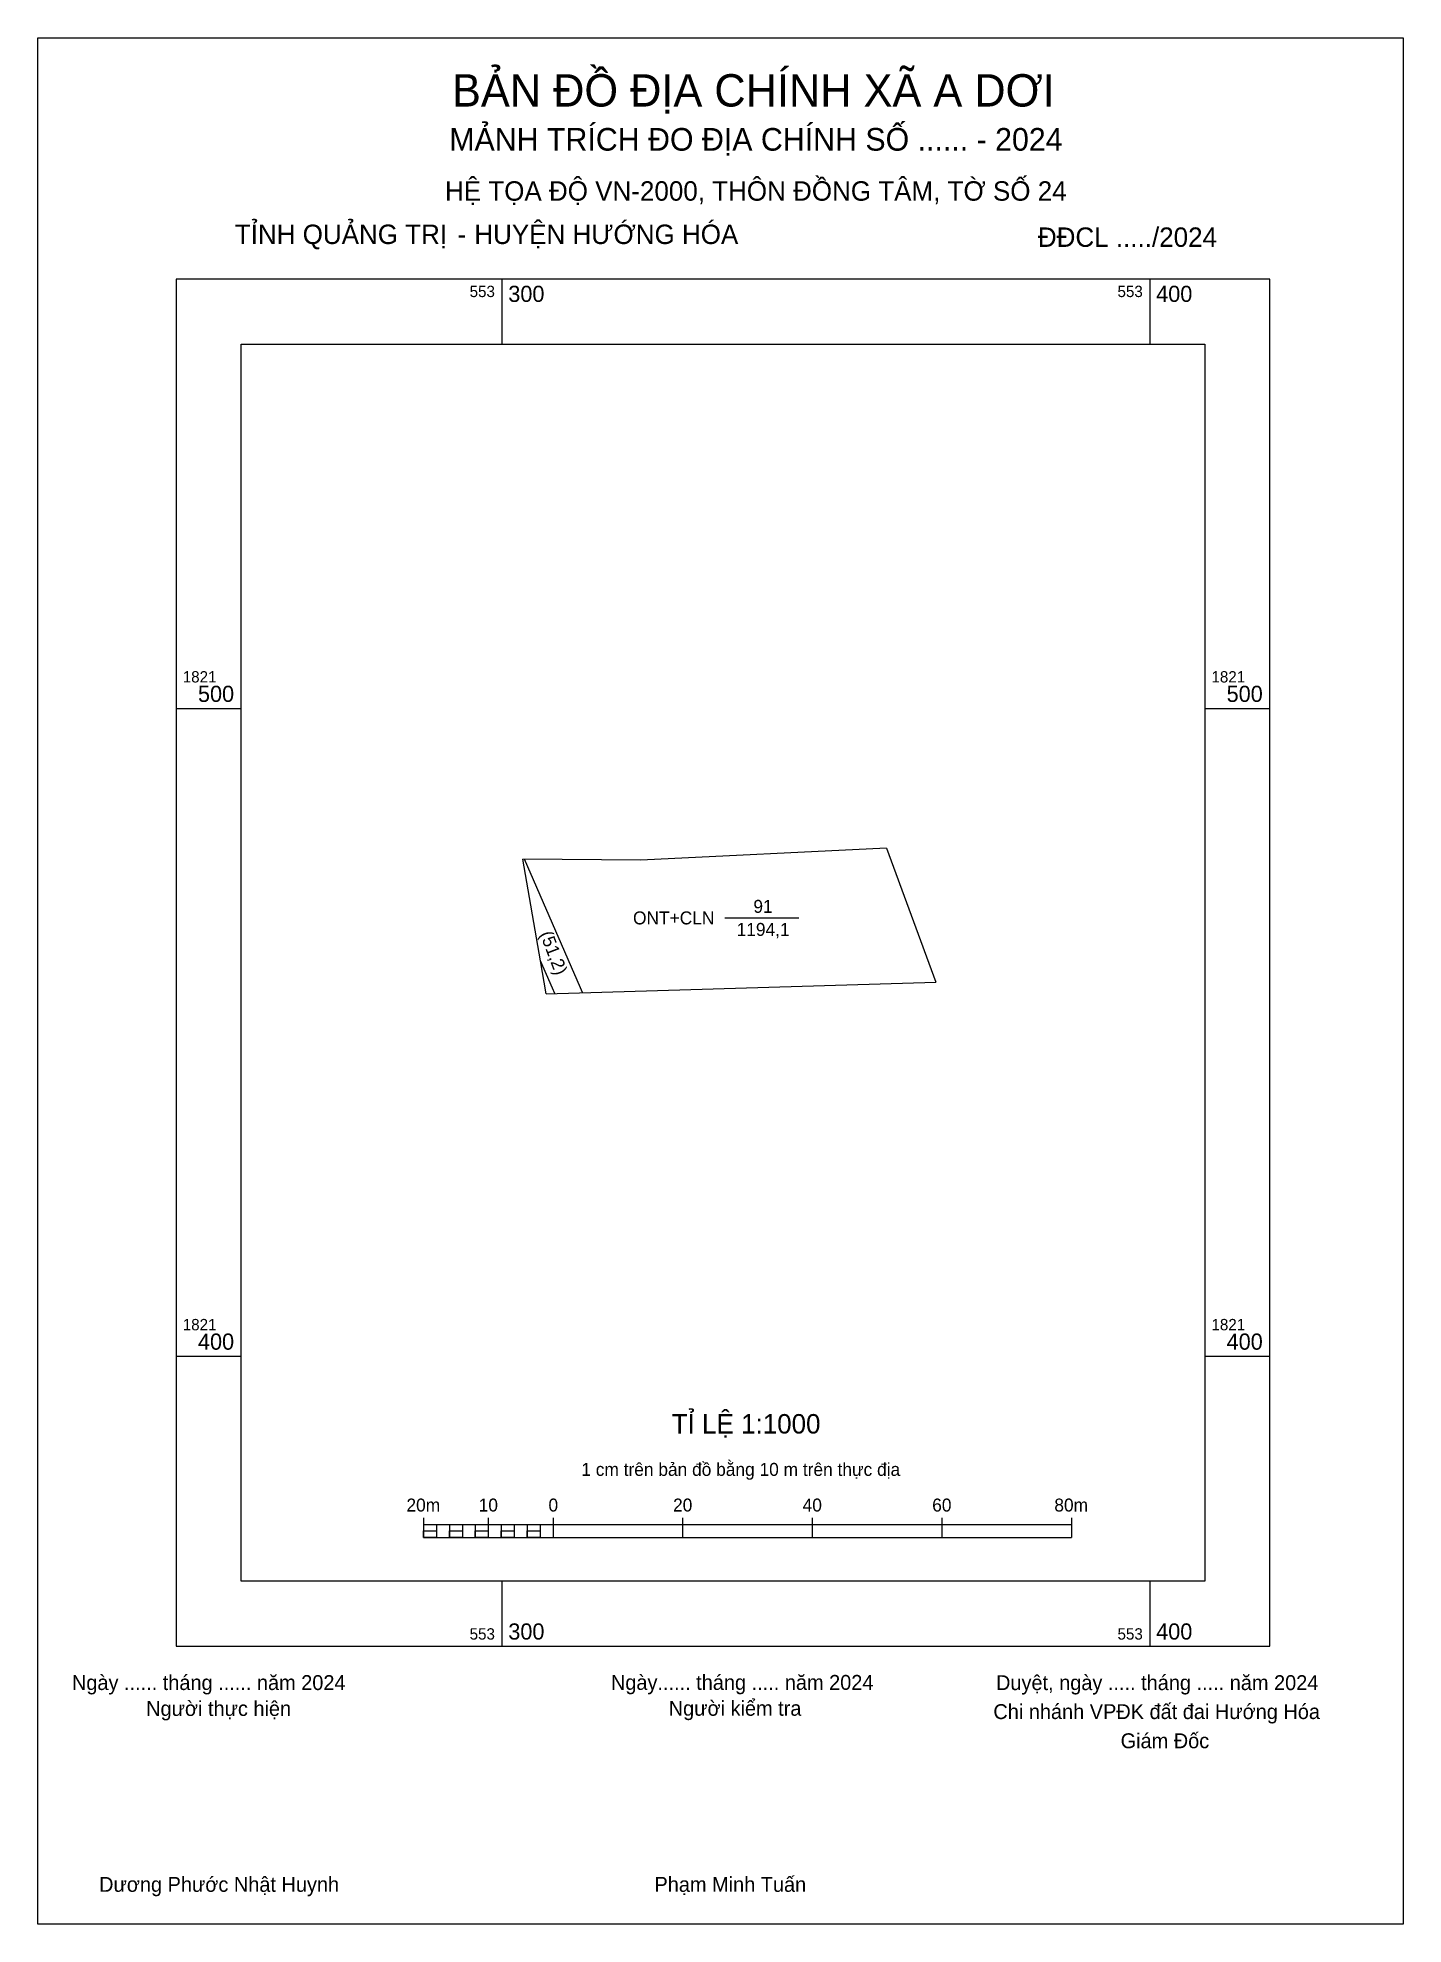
# Model space of a CAD drawing. Extents: x 553228 to 553439, y 1821312 to 1821604.
import ezdxf

# ---------------------------------------------------------------- set-up
doc = ezdxf.new("R2010")
doc.units = 0
for name, color, linetype in [('Level 1', 7, 'Continuous'), ('Level 10', 7, 'Continuous'), ('Level 13', 7, 'Continuous'), ('Level 2', 7, 'Continuous'), ('Level 49', 7, 'Continuous'), ('Level 59', 7, 'Continuous'), ('Level 6', 7, 'Continuous'), ('Level 62', 7, 'Continuous'), ('Level 63', 7, 'Continuous'), ('Level 9', 7, 'Continuous')]:
    doc.layers.add(name, color=color, linetype=linetype)

msp = doc.modelspace()

# ---------------------------------------------------------------- linework, layer by layer
at = {"layer": 'Level 1'}
for p, q in [((553228.37, 1821603.54), (553228.37, 1821603.54)), ((553439.14, 1821312.3), (553439.14, 1821312.3))]:
    msp.add_line(p, q, dxfattribs=at)
at = {"layer": 'Level 10'}
for p, q in [((553321.46, 1821476.55), (553303.24, 1821476.71)), ((553305.97, 1821461.04), (553303.24, 1821476.71)), ((553359.35, 1821478.44), (553321.46, 1821476.55)), ((553359.35, 1821478.45), (553366.97, 1821457.74)), ((553306.86, 1821455.96), (553305.97, 1821461.04)), ((553306.86, 1821455.96), (553366.97, 1821457.74))]:
    msp.add_line(p, q, dxfattribs=at)
at = {"layer": 'Level 2'}
msp.add_lwpolyline([(553228.37, 1821603.54), (553439.13, 1821603.54), (553439.13, 1821312.3), (553228.37, 1821312.3)], close=True, dxfattribs=at)
at = {"layer": 'Level 59'}
for p, q in [((553312.16, 1821456.85), (553303.52, 1821476.71)), ((553307.82, 1821456.8), (553305.97, 1821461.04)), ((553312.47, 1821456.13), (553312.16, 1821456.85))]:
    msp.add_line(p, q, dxfattribs=at)
msp.add_lwpolyline([(553308.17, 1821456), (553308.17, 1821456), (553307.82, 1821456.8)], dxfattribs=at)
at = {"layer": 'Level 62'}
msp.add_lwpolyline([(553259.75, 1821556.25), (553408.53, 1821556.25), (553408.53, 1821365.25), (553259.75, 1821365.25)], close=True, dxfattribs=at)
at = {"layer": 'Level 63'}
for p, q in [((553228.37, 1821598.54), (553228.37, 1821603.54)), ((553228.37, 1821603.54), (553233.37, 1821603.54)), ((553228.37, 1821598.54), (553228.37, 1821603.54)), ((553228.37, 1821603.54), (553233.37, 1821603.54)), ((553434.13, 1821603.54), (553439.13, 1821603.54)), ((553434.13, 1821603.54), (553439.13, 1821603.54)), ((553439.13, 1821603.54), (553439.13, 1821598.54)), ((553439.13, 1821603.54), (553439.13, 1821598.54)), ((553228.37, 1821598.54), (553228.37, 1821598.54)), ((553228.37, 1821598.54), (553228.37, 1821598.54)), ((553300, 1821566.25), (553300, 1821556.25)), ((553400, 1821566.25), (553400, 1821556.25)), ((553249.75, 1821500), (553259.75, 1821500)), ((553408.53, 1821500), (553418.53, 1821500)), ((553249.75, 1821400), (553259.75, 1821400)), ((553408.53, 1821400), (553418.53, 1821400)), ((553287.91, 1821375.02), (553287.91, 1821372.02)), ((553297.91, 1821375.02), (553297.91, 1821372.02)), ((553307.91, 1821375.02), (553307.91, 1821372.02)), ((553327.91, 1821375.02), (553327.91, 1821372.02)), ((553347.91, 1821375.02), (553347.91, 1821372.02)), ((553367.91, 1821375.02), (553367.91, 1821372.02)), ((553387.91, 1821375.02), (553387.91, 1821372.02)), ((553287.91, 1821374.02), (553387.91, 1821374.02)), ((553287.91, 1821372.02), (553387.91, 1821372.02)), ((553289.91, 1821374.02), (553289.91, 1821372.02)), ((553291.91, 1821374.02), (553291.91, 1821372.02)), ((553293.91, 1821374.02), (553293.91, 1821372.02)), ((553295.91, 1821374.02), (553295.91, 1821372.02)), ((553297.91, 1821374.02), (553297.91, 1821372.02)), ((553299.91, 1821374.02), (553299.91, 1821372.02)), ((553301.91, 1821374.02), (553301.91, 1821372.02)), ((553303.91, 1821374.02), (553303.91, 1821372.02)), ((553305.91, 1821374.02), (553305.91, 1821372.02)), ((553307.91, 1821374.02), (553307.91, 1821372.02)), ((553300, 1821365.25), (553300, 1821355.25)), ((553400, 1821365.25), (553400, 1821355.25)), ((553228.37, 1821312.3), (553228.37, 1821317.3)), ((553228.37, 1821312.3), (553228.37, 1821317.3)), ((553439.13, 1821317.3), (553439.13, 1821312.3)), ((553439.13, 1821317.3), (553439.13, 1821312.3)), ((553233.37, 1821312.3), (553228.37, 1821312.3)), ((553233.37, 1821312.3), (553228.37, 1821312.3)), ((553439.13, 1821312.3), (553434.13, 1821312.3)), ((553439.13, 1821312.3), (553434.13, 1821312.3))]:
    msp.add_line(p, q, dxfattribs=at)
for points in [[(553249.75, 1821566.25), (553249.75, 1821355.25), (553418.53, 1821355.25), (553418.53, 1821566.25)], [(553287.91, 1821373.02), (553289.91, 1821373.02), (553289.91, 1821372.02), (553287.91, 1821372.02)], [(553287.91, 1821373.02), (553289.91, 1821373.02), (553289.91, 1821372.02), (553287.91, 1821372.02)], [(553291.91, 1821373.02), (553293.91, 1821373.02), (553293.91, 1821372.02), (553291.91, 1821372.02)], [(553295.91, 1821373.02), (553297.91, 1821373.02), (553297.91, 1821372.02), (553295.91, 1821372.02)], [(553299.91, 1821373.02), (553301.91, 1821373.02), (553301.91, 1821372.02), (553299.91, 1821372.02)], [(553303.91, 1821373.02), (553305.91, 1821373.02), (553305.91, 1821372.02), (553303.91, 1821372.02)]]:
    msp.add_lwpolyline(points, close=True, dxfattribs=at)
at = {"layer": 'Level 9'}
msp.add_line((553334.43, 1821467.66), (553345.82, 1821467.66), dxfattribs=at)

# ---------------------------------------------------------------- texts
at = {"layer": 'Level 13'}
for s, p in [('91', (553338.83, 1821468.44)), ('ONT+CLN', (553320.25, 1821466.66)), ('1194,1', (553336.24, 1821464.88))]:
    msp.add_text(s, height=2, dxfattribs=at).set_placement(p)
at = {"layer": 'Level 49'}
msp.add_text('(51,2)', height=2, rotation=290.8372, dxfattribs=at).set_placement((553305.84, 1821465.19))
at = {"layer": 'Level 6'}
for s, p in [('HỆ TỌA ÐỘ VN-2000, THÔN ĐỒNG TÂM, TỜ SỐ 24', (553291.23, 1821578.38)), ('TỈ LỆ 1:1000', (553326.22, 1821388.06))]:
    msp.add_text(s, height=3, dxfattribs=at).set_placement(p)
at = {"layer": 'Level 63'}
for s, height, p in [('BẢN ĐỒ ĐỊA CHÍNH XÃ A DƠI', 5, (553292.31, 1821592.91)), ('MẢNH TRÍCH ĐO ĐỊA CHÍNH SỐ ...... - 2024', 3.5, (553291.89, 1821586.1)), ('TỈNH QUẢNG TRỊ', 3, (553258.79, 1821571.69)), (' HUYỆN HƯỚNG HÓA', 3, (553294.64, 1821571.69)), ('-', 3, (553293.16, 1821571.69)), ('ĐĐCL ...../2024', 3, (553382.74, 1821571.25)), ('553', 1.75, (553295.03, 1821563.5)), ('300', 2.5, (553301, 1821562.75)), ('553', 1.75, (553395.03, 1821563.5)), ('400', 2.5, (553401, 1821562.75)), ('1821', 1.75, (553250.75, 1821504)), ('1821', 1.75, (553409.53, 1821504)), ('500', 2.5, (553253.1, 1821501)), ('500', 2.5, (553411.87, 1821501)), ('1821', 1.75, (553250.75, 1821404)), ('400', 2.5, (553253.1, 1821401)), ('1821', 1.75, (553409.53, 1821404)), ('400', 2.5, (553411.87, 1821401)), ('1 cm trên bản đồ bằng 10 m trên thực địa', 2, (553312.27, 1821381.52)), ('20m', 2, (553285.28, 1821376.02)), ('10', 2, (553296.43, 1821376.02)), ('0', 2, (553307.2, 1821376.02)), ('20', 2, (553326.43, 1821376.02)), ('40', 2, (553346.43, 1821376.02)), ('60', 2, (553366.43, 1821376.02)), ('80m', 2, (553385.28, 1821376.02)), ('553', 1.75, (553295.03, 1821356.25)), ('300', 2.5, (553301, 1821356.25)), ('553', 1.75, (553395.03, 1821356.25)), ('400', 2.5, (553401, 1821356.25)), ('Ngày...... tháng ..... năm 2024', 2.3, (553316.84, 1821348.49)), ('Ngày ...... tháng ...... năm 2024', 2.3, (553233.65, 1821348.46)), ('Duyệt, ngày ..... tháng ..... năm 2024', 2.3, (553376.28, 1821348.45)), ('Người thực hiện', 2.3, (553245.1, 1821344.46)), ('Người kiểm tra', 2.3, (553325.76, 1821344.49)), ('Chi nhánh VPĐK đất đai Hướng Hóa', 2.3, (553375.87, 1821343.98)), ('Giám Đốc', 2.3, (553395.51, 1821339.48)), ('Dương Phước Nhật Huynh', 2.3, (553237.84, 1821317.31)), ('Phạm Minh Tuấn', 2.3, (553323.56, 1821317.31))]:
    msp.add_text(s, height=height, dxfattribs=at).set_placement(p)

doc.saveas('drawing.dxf')
